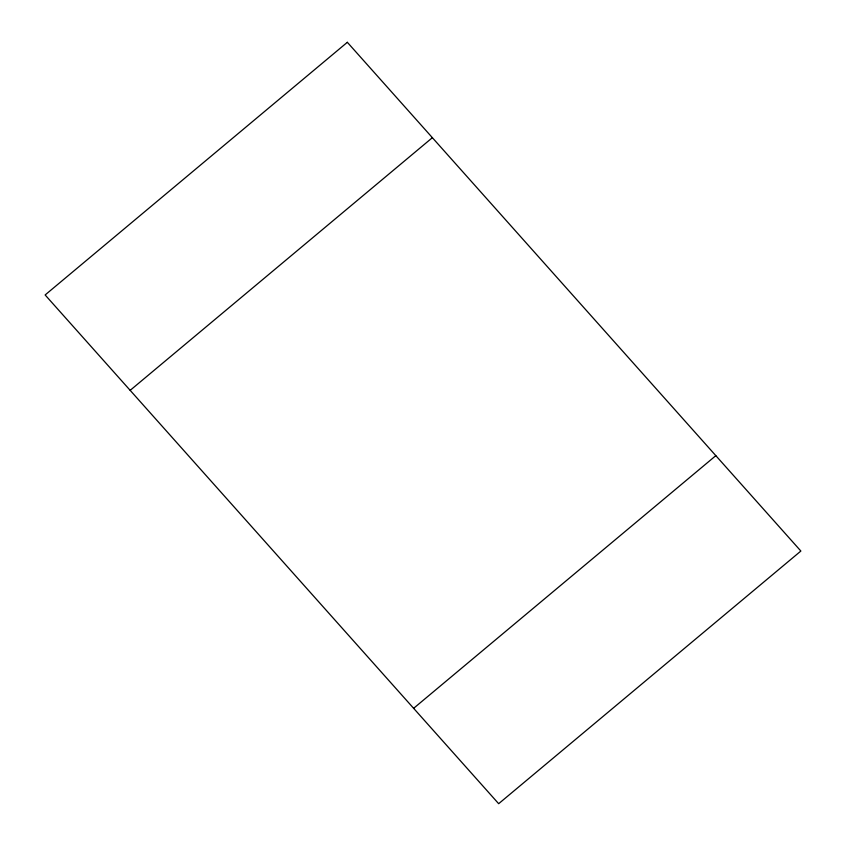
<?xml version="1.0" encoding="UTF-8"?>
<svg xmlns="http://www.w3.org/2000/svg" width="846" height="846" viewBox="0 0 846 846"><rect width="100%" height="100%" fill="white"/><g stroke="black" fill="none" stroke-linecap="round" stroke-linejoin="round"><path stroke-width="1.27" d="M130.168 390.344L432.369 137.686M413.631 708.313L715.832 455.656M347.336 42.3L45.134 294.958L498.664 803.7L800.866 551.042L347.336 42.3"/></g></svg>
